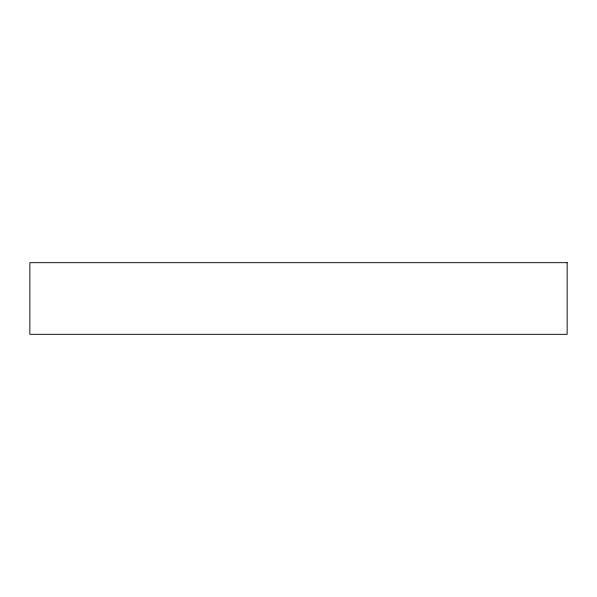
<?xml version="1.0" encoding="UTF-8"?>
<svg xmlns="http://www.w3.org/2000/svg" width="597" height="597" viewBox="0 0 597 597"><rect width="100%" height="100%" fill="white"/><g stroke="black" fill="none" stroke-linecap="round" stroke-linejoin="round"><path stroke-width="0.9" d="M567.15 262.68L29.85 262.68L29.85 334.32L567.15 334.32L567.15 262.68"/></g></svg>
